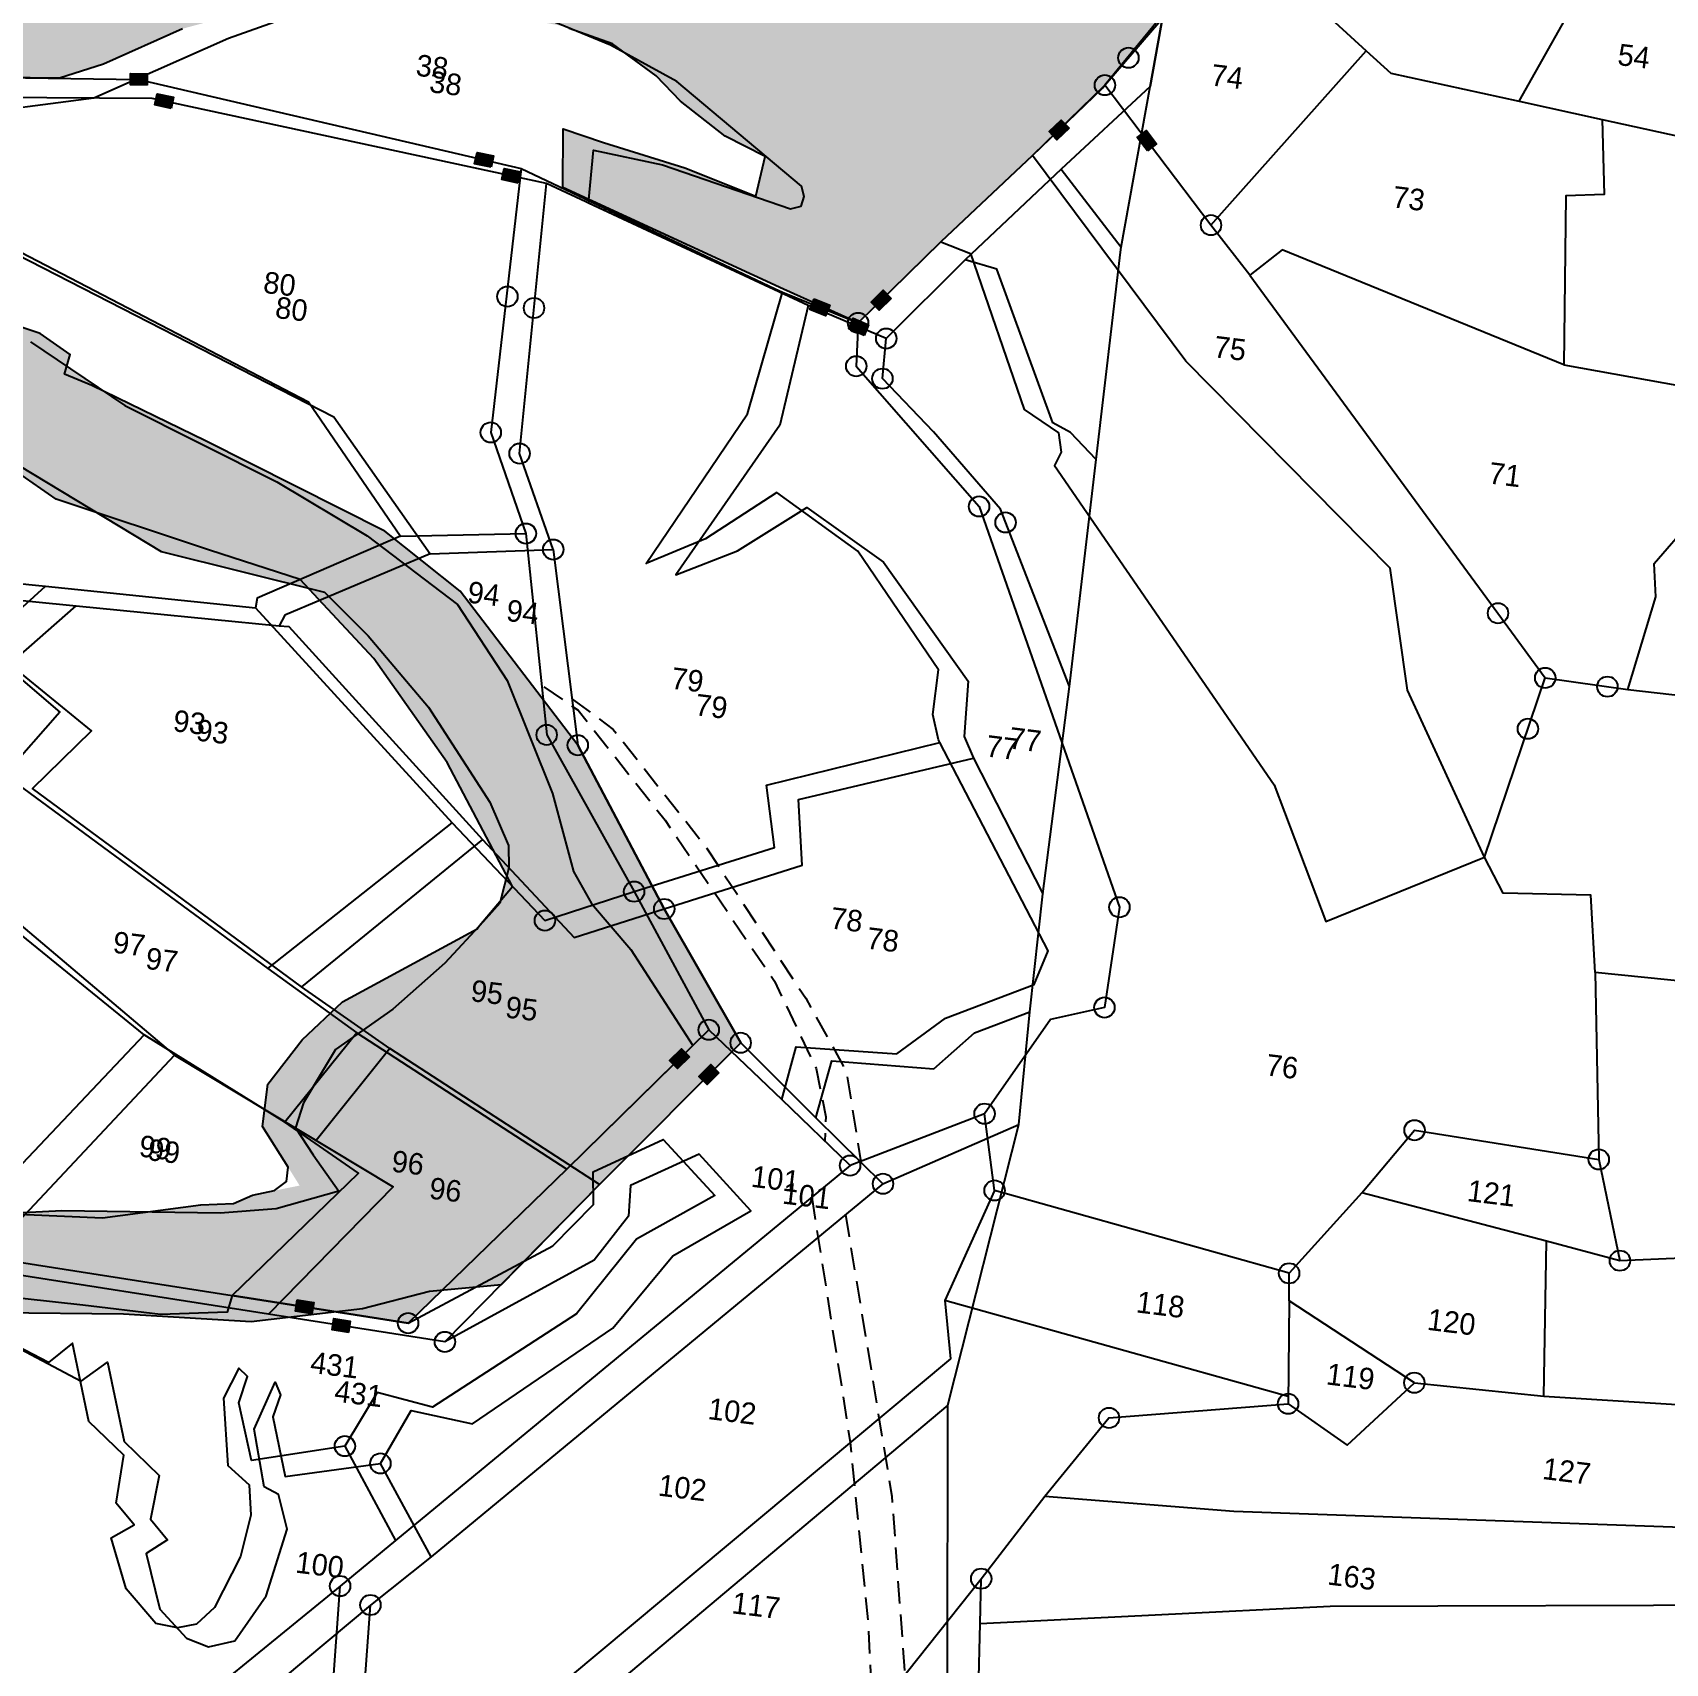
# Model space of a CAD drawing. Header units: metres. Extents: x 284220 to 286737, y 2014914 to 2019184.
# Drawn here: x 285745 to 286114.7, y 2017237.8 to 2017607 of the extents above; entities that cross this region are included whole.
import ezdxf
from ezdxf.enums import TextEntityAlignment as Align

# ---------------------------------------------------------------- set-up
doc = ezdxf.new("R2010")
doc.units = ezdxf.units.M
doc.header["$MEASUREMENT"] = 0
doc.linetypes.add('DASHED', pattern=[0.75, 0.5, -0.25])
for name, color, linetype in [('LINE_FOOTPATH', 1, 'DASHED'), ('OFF', 1, 'Continuous'), ('POLY_HATCH', 12, 'Continuous'), ('POLY_PARCEL', 6, 'Continuous'), ('SYM_STONE', 1, 'Continuous'), ('TEXT_PARCEL', 7, 'Continuous')]:
    doc.layers.add(name, color=color, linetype=linetype)
doc.styles.add('TEXT_MAP', font='', dxfattribs={"height": 2.5})
doc.styles.get('TEXT_MAP').set_extended_font_data('Kruti Dev 050')
pattern_1 = [(356.61364, (285447.549, 2016812.835), (3.52002, 3.126719), [3.329182, -3.329182]), (86.61364, (285450.8724, 2016812.6385), (-3.126719, 3.52002), [3.329182, -3.329182])]

# ---------------------------------------------------------------- blocks, each defined once
blk = doc.blocks.new('STONE')
blk.add_circle((0, 0), 0.851)
blk = doc.blocks.new('STONESQUAREFILLED')
blk.add_hatch(color=256).paths.add_polyline_path([(0.7, -0.48), (0.7, 0.48), (-0.7, 0.48), (-0.7, -0.48)])
blk.add_lwpolyline([(-0.7, 0.48), (0.7, 0.48), (0.7, -0.48), (-0.7, -0.48)], close=True)
blk = doc.blocks.new('4423')
at = {"layer": 'POLY_HATCH'}
h = blk.add_hatch(dxfattribs=at)
h.set_pattern_fill('ZIGZAG', color=256, scale=26.633459, angle=-3.3864, style=0)
h.set_pattern_definition(pattern_1)
h.paths.add_polyline_path([(285927.12, 2017789.74), (285925.88, 2017821.27), (285924.61, 2017857.68), (285893.3, 2017926.26), (285813.6, 2017954.8), (285822.62, 2017975.08), (285773.9, 2017997.97), (285727.61, 2018020.82), (285729.87, 2018063.45), (285717.29, 2018101.3), (285692.51, 2018124.41), (285642.21, 2018157.63), (285627.84, 2018151.89), (285597.42, 2018179.97), (285575.85, 2018188.54), (285570.43, 2018100.72), (285589.46, 2018102.71), (285617.24, 2018108.85), (285636.67, 2018114.72), (285647.83, 2018105.27), (285647.92, 2018090.22), (285666.32, 2018071.46), (285706.42, 2017980.51), (285718.12, 2017975.08), (285724.87, 2017973.43), (285741.16, 2017964.38), (285760.04, 2017946.45), (285785.8, 2017923.75), (285814.66, 2017906.16), (285824.21, 2017899.06), (285837.3, 2017893.93), (285848.22, 2017895.55), (285876.58, 2017869.65), (285863.15, 2017815.02), (285839.39, 2017811.23), (285848.01, 2017798.45), (285859.65, 2017784.68), (285865.12, 2017776.4), (285860.83, 2017774.76), (285863.73, 2017735), (285874.01, 2017735.53), (285879.5, 2017735.81), (285885.4, 2017729.43), (285893.19, 2017719.01), (285900.98, 2017708.58), (285908.89, 2017694.73), (285926.32, 2017686.37), (285926.74, 2017684.46), (285927.89, 2017684.5), (285927.13, 2017682.63), (285929.37, 2017672.34), (285933.1, 2017641.58), (285933.16, 2017630.49), (285933.32, 2017624.06), (285926.27, 2017614.09), (285910.46, 2017600.52), (285893.65, 2017596.72), (285879.28, 2017599.12), (285866.75, 2017603.29), (285846.67, 2017611.32), (285831.97, 2017615.62), (285820.27, 2017616.01), (285797.13, 2017619.87), (285782.41, 2017623.86), (285779, 2017624.06), (285768.84, 2017617.55), (285747.5, 2017612.85), (285729.32, 2017605.83), (285717.16, 2017600.32), (285712.32, 2017592.2), (285705.12, 2017581.11), (285698.56, 2017570.29), (285700.04, 2017563.66), (285703.77, 2017536), (285704.27, 2017536.16), (285713.04, 2017540.68), (285716.12, 2017544.91), (285735.78, 2017545.88), (285745.35, 2017549.67), (285762.39, 2017558.62), (285781.15, 2017564.99), (285794.97, 2017566.97), (285805.89, 2017567.26), (285823.5, 2017567.47), (285846.42, 2017564.67), (285858.19, 2017561.36), (285868.4, 2017554.84), (285874.13, 2017549.57), (285884.61, 2017542.41), (285893.72, 2017538.44), (285892.25, 2017529.5), (285876.06, 2017534.82), (285848.44, 2017541.59), (285849.22, 2017528.69), (285899.68, 2017509.21), (285916.76, 2017502.8), (285933.98, 2017521.97), (285953.19, 2017542.5), (285968.27, 2017559.15), (285995.52, 2017597.03), (285992, 2017640.43), (285991.23, 2017668.81), (285990.74, 2017686.76), (285969.39, 2017740.29), (285955.27, 2017777.38)])
h = blk.add_hatch(dxfattribs=at)
h.set_pattern_fill('ZIGZAG', color=256, scale=26.633459, angle=-3.3864, style=0)
h.set_pattern_definition(pattern_1)
h.paths.add_polyline_path([(285811.78, 2017344.6), (285803.3, 2017335.58), (285796.33, 2017325.27), (285795.77, 2017315.77), (285804.82, 2017303.15), (285794.46, 2017300.36), (285790.36, 2017298.22), (285783.17, 2017297.46), (285761.46, 2017293.18), (285736, 2017292.71), (285720.05, 2017291.66), (285731.76, 2017274.69), (285758.31, 2017273.52), (285775.73, 2017272.49), (285790.52, 2017273.99), (285791.39, 2017277.78), (285830.88, 2017274.1), (285863.98, 2017310.55), (285890.27, 2017339.88), (285875.09, 2017360.31), (285862.37, 2017373.47), (285855.49, 2017393.85), (285843.83, 2017418.36), (285831.68, 2017434.57), (285810.65, 2017448.52), (285789.83, 2017459.28), (285754.95, 2017474.05), (285733.06, 2017486.86), (285719.88, 2017492.4), (285704.61, 2017496.09), (285684.62, 2017494.09), (285664.64, 2017485.35), (285639.64, 2017465.78), (285629.35, 2017452.89), (285618.51, 2017430.9), (285631.04, 2017420.69), (285643.11, 2017437.67), (285662.07, 2017454.99), (285683.87, 2017467.59), (285708.29, 2017473.96), (285724.86, 2017461.99), (285740.97, 2017452.3), (285775.79, 2017443.1), (285796.4, 2017437.91), (285813.84, 2017421.39), (285831.6, 2017399.29), (285847.93, 2017372.64), (285841.11, 2017363.52), (285840.66, 2017362.75)])
h = blk.add_hatch(dxfattribs=at)
h.set_pattern_fill('ZIGZAG', color=256, scale=26.633459, angle=-3.3864, style=0)
h.set_pattern_definition([(356.61364, (284345.1716, 2016820.4153), (3.52002, 3.126719), [3.329182, -3.329182]), (86.61364, (284348.495, 2016820.2186), (-3.126719, 3.52002), [3.329182, -3.329182])])
h.paths.add_polyline_path([(285823.08, 2017343.71), (285810.89, 2017333.89), (285804.54, 2017321.61), (285803.07, 2017315.89), (285807.38, 2017310.2), (285813.6, 2017302.45), (285799.96, 2017297.64), (285787.55, 2017295.91), (285752.29, 2017294.14), (285727.87, 2017291.36), (285729.93, 2017284.57), (285739.3, 2017270.66), (285767.51, 2017272.15), (285795.99, 2017272.23), (285820.52, 2017276.75), (285835.21, 2017281.5), (285851.09, 2017284.04), (285871.5, 2017307.61), (285900.85, 2017341.14), (285881.96, 2017369.79), (285860.43, 2017404.97), (285832.09, 2017437.53), (285814.53, 2017449.81), (285773.38, 2017467.35), (285747.3, 2017478.03), (285741.09, 2017480.15), (285742.06, 2017484.66), (285735.08, 2017488.89), (285722.96, 2017492.07), (285705.57, 2017493.97), (285689.2, 2017491.96), (285676.46, 2017484.63), (285657.64, 2017469.58), (285648.76, 2017462.02), (285634.25, 2017448.48), (285628.31, 2017437.23), (285624.05, 2017427.29), (285639.01, 2017415.63), (285643.32, 2017422.29), (285657.28, 2017444.3), (285667.71, 2017454.23), (285683.37, 2017463.49), (285697.94, 2017466.14), (285714.41, 2017465.17), (285732.34, 2017459.19), (285765.08, 2017442.14), (285801.94, 2017435.39), (285812.31, 2017426.35), (285826.72, 2017411.3), (285847.99, 2017382.6), (285845.25, 2017368.5), (285833.92, 2017354.66)])
at = {"layer": 'LINE_FOOTPATH', "ltscale": 10, "flags": 128}
for points in [[(285852.04, 2017417.45), (285860.01, 2017412.75), (285880.91, 2017389.53), (285907.53, 2017355.28), (285917.99, 2017336.45), (285920.83, 2017325.87), (285920.94, 2017320.46)], [(285858.48, 2017415.19), (285868.1, 2017408.96), (285890.1, 2017384.48), (285914.68, 2017351.95), (285924.72, 2017336.33), (285929.24, 2017316.34)], [(285918.84, 2017307.81), (285930.87, 2017253.81), (285937.39, 2017213.92), (285939.72, 2017193.57)], [(285926.59, 2017304.42), (285940.87, 2017242.48), (285946.39, 2017202.16), (285948.3, 2017191.51)]]:
    blk.add_lwpolyline(points, dxfattribs=at)
at = {"layer": 'OFF'}
for points in [[(285978.35, 2017559.45), (285981.86, 2017590.01)], [(285974.2, 2017523.34), (285978.35, 2017559.45)], [(285971.64, 2017475.78), (285974.08, 2017522.24), (285974.2, 2017523.34)], [(285968.9, 2017424.96), (285971.64, 2017475.78)], [(285965.92, 2017378.54), (285968.9, 2017424.96)], [(285964.71, 2017352.09), (285965.92, 2017378.54)], [(285963.84, 2017326.87), (285964.71, 2017352.09)], [(285952.06, 2017263.49), (285963.84, 2017326.87)], [(285955.85, 2017202.45), (285952.06, 2017263.49)]]:
    blk.add_lwpolyline(points, dxfattribs=at)
at = {"layer": 'POLY_HATCH'}
for points in [[(285995.52, 2017597.03), (285968.27, 2017559.15), (285953.19, 2017542.5), (285933.98, 2017521.97), (285916.76, 2017502.8), (285899.68, 2017509.21), (285849.22, 2017528.69), (285848.43, 2017541.75), (285857.63, 2017539.33), (285876.06, 2017534.82), (285892.25, 2017529.5), (285893.72, 2017538.44), (285884.61, 2017542.41), (285874.13, 2017549.57), (285868.4, 2017554.84), (285858.19, 2017561.36), (285848.39, 2017564.12)], [(285762.39, 2017558.62), (285745.35, 2017549.67), (285735.78, 2017545.88), (285716.12, 2017544.91), (285713.04, 2017540.68), (285704.27, 2017536.16), (285684.89, 2017529.83), (285664.91, 2017523.86), (285645.56, 2017523.13), (285626.89, 2017523.62), (285616.89, 2017528.25), (285611.48, 2017531.69), (285603.23, 2017534.36), (285585.28, 2017536.35), (285571.05, 2017538.13), (285558.38, 2017539.81), (285550.95, 2017540.56), (285542.05, 2017542.33), (285543.17, 2017558.48)], [(285981.86, 2017590.01), (285978.35, 2017559.45), (285959.72, 2017539.84), (285939.65, 2017518.34), (285923.25, 2017499.73), (285905.4, 2017505.99), (285855.16, 2017525.62), (285855.47, 2017537.44), (285871.03, 2017535.17), (285900.15, 2017527.18), (285902.43, 2017527.94), (285903.01, 2017530.14), (285902.25, 2017532.43), (285873.03, 2017553.88), (285857.76, 2017561.05), (285838.42, 2017567.58)], [(285793.02, 2017565.78), (285772.78, 2017557.12), (285751.96, 2017546.25), (285743.67, 2017541.94), (285713.24, 2017536), (285699.78, 2017528.28), (285672.63, 2017521.32), (285655.04, 2017519.67), (285635.8, 2017520.36), (285609.1, 2017531.35), (285587.26, 2017533.54), (285546.7, 2017537.74), (285507.94, 2017541.82)], [(285733.06, 2017486.86), (285754.95, 2017474.05), (285789.83, 2017459.28), (285810.65, 2017448.52), (285831.68, 2017434.57), (285843.83, 2017418.36), (285855.49, 2017393.85), (285861.24, 2017376.83), (285865.73, 2017370), (285875.09, 2017360.31), (285890.27, 2017339.88), (285863.98, 2017310.55), (285830.88, 2017274.1), (285791.39, 2017277.78), (285790.52, 2017273.99), (285775.73, 2017272.49), (285758.31, 2017273.52), (285731.76, 2017274.69)], [(285736, 2017292.71), (285761.46, 2017293.18), (285783.17, 2017297.46), (285790.36, 2017298.22), (285794.46, 2017300.36), (285799.31, 2017301.67), (285801.82, 2017303.9), (285802.01, 2017307.06), (285795.77, 2017315.77), (285796.33, 2017325.27), (285803.3, 2017335.58), (285811.78, 2017344.6), (285840.66, 2017362.75), (285841.11, 2017363.52), (285847.93, 2017372.64), (285831.6, 2017399.29), (285813.84, 2017421.39), (285796.4, 2017437.91), (285775.79, 2017443.1), (285740.97, 2017452.3), (285724.86, 2017461.99)], [(285732.34, 2017459.19), (285765.08, 2017442.14), (285801.94, 2017435.39), (285812.31, 2017426.35), (285826.72, 2017411.3), (285841.7, 2017391.09), (285846.42, 2017381.68), (285846.85, 2017376.76), (285845.3, 2017368.74), (285841.88, 2017364.38), (285833.92, 2017354.66), (285823.08, 2017343.71), (285810.89, 2017333.89), (285804.54, 2017321.61), (285803.07, 2017315.89), (285807.38, 2017310.2), (285813.6, 2017302.45), (285799.96, 2017297.64), (285787.55, 2017295.91), (285752.29, 2017294.14), (285727.87, 2017291.36)], [(285739.3, 2017270.66), (285767.51, 2017272.15), (285795.99, 2017272.23), (285820.52, 2017276.75), (285835.21, 2017281.5), (285851.09, 2017284.04), (285871.5, 2017307.61), (285900.85, 2017341.14), (285881.96, 2017369.79), (285860.43, 2017404.97), (285832.09, 2017437.53), (285814.53, 2017449.81), (285773.38, 2017467.35), (285747.3, 2017478.03), (285741.09, 2017480.15), (285742.06, 2017484.66), (285735.08, 2017488.89), (285722.96, 2017492.07)]]:
    blk.add_lwpolyline(points, dxfattribs=at)
at = {"layer": 'POLY_PARCEL'}
for points in [[(285994.59, 2017595.73), (286025.88, 2017570.48)], [(285968.27, 2017559.15), (285994.31, 2017593.65)], [(286060.55, 2017561.41), (286074.06, 2017589.47)], [(285993.83, 2017529.53), (286025.88, 2017570.48)], [(286025.88, 2017570.48), (286031.64, 2017565.83), (286060.55, 2017561.41)], [(286063.54, 2017392.91), (286044.1, 2017428.97), (286038.55, 2017455.8), (285990.13, 2017498.91), (285953.19, 2017542.5), (285967.84, 2017558.54), (285968.27, 2017559.15)], [(285978.35, 2017559.45), (285959.72, 2017539.84), (285974.2, 2017523.34)], [(285993.83, 2017529.53), (285968.27, 2017559.15)], [(286060.55, 2017561.41), (286079.28, 2017558.56)], [(286079.28, 2017558.56), (286080.78, 2017541.9), (286072.33, 2017541.07), (286074.27, 2017503.51)], [(286079.28, 2017558.56), (286101.61, 2017555.15)], [(285692.76, 2017543.76), (285753.42, 2017546.76), (285839.68, 2017532.37)], [(285845.49, 2017529.4), (285756.68, 2017542.7), (285698.02, 2017539.31)], [(285839.68, 2017532.37), (285836.66, 2017473.27), (285845.89, 2017451.29)], [(285839.68, 2017532.37), (285897.87, 2017509.21), (285899.49, 2017508.6)], [(285852.21, 2017448.11), (285843.37, 2017468.97), (285845.49, 2017529.4)], [(285905.4, 2017505.99), (285845.49, 2017529.4)], [(286003.19, 2017518.99), (285993.83, 2017529.53)], [(285916.76, 2017502.8), (285933.98, 2017521.97), (285940.74, 2017519.8), (285954.94, 2017485.89), (285962.88, 2017481.21), (285963.74, 2017476.94), (285962.45, 2017473.91), (286015.83, 2017406.01), (286029.18, 2017376.38), (286063.54, 2017392.91)], [(286074.27, 2017503.51), (286009.99, 2017525.02), (286003.19, 2017518.99)], [(285971.64, 2017475.78), (285965.54, 2017481.44), (285961.5, 2017483.38), (285946.88, 2017516.69), (285939.65, 2017518.34), (285923.25, 2017499.73)], [(286003.19, 2017518.99), (286063.12, 2017447.32), (286074.53, 2017433.61)], [(285715.63, 2017517.25), (285718.31, 2017513.55), (285720.18, 2017510.84), (285795.74, 2017477.45), (285818.07, 2017448.95)], [(285721.36, 2017513.58), (285724.61, 2017510.01), (285725.69, 2017507.48), (285801.55, 2017474.53), (285824.91, 2017445.41)], [(285940.9, 2017410.68), (285940.56, 2017411.24), (285938.92, 2017416.85), (285939.52, 2017426.86), (285919.92, 2017452.05), (285901.12, 2017463.99), (285885.86, 2017452.68), (285873.07, 2017446.35), (285893.45, 2017480.99), (285899.49, 2017508.6)], [(285899.49, 2017508.6), (285916.76, 2017502.8)], [(285905.4, 2017505.99), (285900.8, 2017478.97), (285879.83, 2017444.25), (285893.15, 2017450.45), (285907.97, 2017461.08), (285925.81, 2017449.95), (285946.31, 2017424.7), (285946.2, 2017412.38)], [(285923.25, 2017499.73), (285905.4, 2017505.99)], [(285916.76, 2017502.8), (285916.97, 2017493.14), (285946.25, 2017463.71), (285983.14, 2017376.62), (285981.22, 2017354.12), (285969.39, 2017350.68), (285956.08, 2017328.82)], [(286074.27, 2017503.51), (286111.73, 2017499.17)], [(285968.9, 2017424.96), (285951.06, 2017463.39), (285935.08, 2017479.63), (285922.96, 2017490.76), (285923.25, 2017499.73)], [(286093.08, 2017432.21), (286098.01, 2017453.19), (286097.11, 2017460.57), (286112.35, 2017480.62)], [(285818.07, 2017448.95), (285845.89, 2017451.29)], [(285845.89, 2017451.29), (285853.37, 2017406.81), (285875.03, 2017373.22)], [(285818.07, 2017448.95), (285787.04, 2017433.14), (285786.86, 2017430.96)], [(285824.91, 2017445.41), (285793.48, 2017429.72), (285792.38, 2017427.31)], [(285824.91, 2017445.41), (285852.21, 2017448.11)], [(285852.21, 2017448.11), (285860.43, 2017404.97), (285881.96, 2017369.79)], [(285673.29, 2017435.24), (285739.86, 2017432.76)], [(285679.26, 2017431.2), (285746.98, 2017428.87)], [(285726.29, 2017418.85), (285739.86, 2017432.76)], [(285739.86, 2017432.76), (285786.86, 2017430.96)], [(285786.86, 2017430.96), (285833.57, 2017385.94)], [(286063.54, 2017392.91), (286074.53, 2017433.61)], [(286074.53, 2017433.61), (286093.08, 2017432.21)], [(286093.08, 2017432.21), (286181.67, 2017427.81)], [(285733.01, 2017414.97), (285746.98, 2017428.87)], [(285746.98, 2017428.87), (285792.38, 2017427.31)], [(285792.38, 2017427.31), (285794.48, 2017427.24), (285840.6, 2017382.65)], [(285726.29, 2017418.85), (285744.84, 2017405), (285733.46, 2017390.28), (285794.71, 2017350.97)], [(285802.4, 2017347.38), (285739.82, 2017387.66), (285752.14, 2017401.31), (285733.01, 2017414.97)], [(285875.03, 2017373.22), (285905.64, 2017385.02), (285902.91, 2017398.78), (285940.9, 2017410.68)], [(285910.77, 2017329.14), (285913.24, 2017340.99), (285935.7, 2017340.86), (285946.07, 2017349.5), (285965.3, 2017358.21), (285967.93, 2017365.93), (285940.9, 2017410.68)], [(285946.2, 2017412.38), (285948.58, 2017407.71)], [(285881.96, 2017369.79), (285912, 2017381.49), (285910.26, 2017396.03), (285948.58, 2017407.71)], [(285948.58, 2017407.71), (285965.92, 2017378.54)], [(286181.19, 2017389.02), (286119.4, 2017394.94), (286117.03, 2017367.8), (286089.8, 2017368.84)], [(286089.8, 2017368.84), (286087.75, 2017385.94), (286068.24, 2017385.19), (286063.54, 2017392.91)], [(285794.71, 2017350.97), (285833.57, 2017385.94)], [(285833.57, 2017385.94), (285855.61, 2017365.53), (285875.03, 2017373.22)], [(285840.6, 2017382.65), (285802.4, 2017347.38)], [(285840.6, 2017382.65), (285862.34, 2017362.2), (285881.96, 2017369.79)], [(285875.03, 2017373.22), (285893.57, 2017343.56)], [(285881.96, 2017369.79), (285900.85, 2017341.14)], [(286089.8, 2017368.84), (286093.26, 2017327.35)], [(285768.13, 2017334.44), (285732.2, 2017360.02)], [(285739.18, 2017357.06), (285775.19, 2017330.36)], [(285794.71, 2017350.97), (285815.38, 2017337.9)], [(285918.63, 2017325.5), (285921.35, 2017338.42), (285944.15, 2017338.1), (285952.67, 2017346.63), (285964.71, 2017352.09)], [(285871.5, 2017307.61), (285822.95, 2017334.93), (285802.4, 2017347.38)], [(285893.57, 2017343.56), (285863.98, 2017310.55)], [(285893.57, 2017343.56), (285910.77, 2017329.14)], [(285871.5, 2017307.61), (285900.85, 2017341.14)], [(285900.85, 2017341.14), (285918.63, 2017325.5)], [(285815.38, 2017337.9), (285800.61, 2017317.02)], [(285815.38, 2017337.9), (285863.98, 2017310.55)], [(285768.13, 2017334.44), (285725.92, 2017283.82)], [(285800.61, 2017317.02), (285768.13, 2017334.44)], [(285822.95, 2017334.93), (285807.85, 2017313.41)], [(285733.71, 2017280.19), (285775.19, 2017330.36)], [(285775.19, 2017330.36), (285825.66, 2017304.16), (285799.75, 2017274.12)], [(285926.9, 2017315.38), (285910.77, 2017329.14)], [(286041.09, 2017316.6), (286051.88, 2017331.24), (286093.26, 2017327.35)], [(285918.63, 2017325.5), (285934.48, 2017311.82)], [(285956.08, 2017328.82), (285926.9, 2017315.38)], [(285934.48, 2017311.82), (285963.84, 2017326.87)], [(285959.38, 2017311.91), (285956.08, 2017328.82)], [(286093.26, 2017327.35), (286099.39, 2017305.14)], [(285830.88, 2017274.1), (285861.98, 2017293.33), (285870.44, 2017303.07), (285869.88, 2017310.39), (285884.95, 2017318.56), (285897.26, 2017306.8), (285880.46, 2017295.98), (285868.2, 2017278.59), (285837.49, 2017255.78), (285825.02, 2017258.29), (285818.57, 2017245.87)], [(285791.39, 2017277.78), (285817.74, 2017306.75), (285800.61, 2017317.02)], [(285826.71, 2017242.54), (285832.77, 2017254.71), (285846.63, 2017252.66), (285876.46, 2017275.88), (285888.77, 2017292.82), (285905.46, 2017303.95), (285893.21, 2017315.77), (285878.35, 2017307.82), (285878.36, 2017301.04), (285871.38, 2017290.77), (285839.34, 2017270.47)], [(285926.9, 2017315.38), (285831.18, 2017225.58)], [(286041.09, 2017316.6), (286026.03, 2017297.65)], [(286082.78, 2017308.41), (286041.09, 2017316.6)], [(285934.48, 2017311.82), (285839.33, 2017222.49)], [(285959.38, 2017311.91), (285949.87, 2017286.72)], [(286026.03, 2017297.65), (285959.38, 2017311.91)], [(285863.98, 2017310.55), (285830.88, 2017274.1)], [(285839.34, 2017270.47), (285871.5, 2017307.61)], [(286084.37, 2017273.97), (286082.78, 2017308.41)], [(286099.39, 2017305.14), (286082.78, 2017308.41)], [(286152.6, 2017310.77), (286099.39, 2017305.14)], [(286026.42, 2017291.52), (286026.03, 2017297.65)], [(286026.42, 2017291.52), (286027.64, 2017268.65)], [(286055.42, 2017275.11), (286026.42, 2017291.52)], [(285949.87, 2017286.72), (285951.97, 2017273.82), (285864.74, 2017191.09), (285875.49, 2017182.44), (285857.63, 2017155.53)], [(286027.56, 2017270.27), (285949.87, 2017286.72)], [(285725.92, 2017283.82), (285791.39, 2017277.78)], [(285799.75, 2017274.12), (285733.71, 2017280.19)], [(285791.39, 2017277.78), (285830.88, 2017274.1)], [(286027.64, 2017268.65), (286041.37, 2017260.3), (286055.42, 2017275.11)], [(286055.42, 2017275.11), (286084.37, 2017273.97)], [(285839.34, 2017270.47), (285799.75, 2017274.12)], [(286084.37, 2017273.97), (286144.88, 2017274.01)], [(285818.57, 2017245.87), (285798.01, 2017241.38), (285794.42, 2017254), (285795.96, 2017260.01), (285793.89, 2017261.71), (285790.92, 2017254.8), (285792.8, 2017239.91), (285797.87, 2017235.94), (285798.65, 2017229.19), (285796.92, 2017219.84), (285791.89, 2017208.13), (285788.11, 2017204.21), (285783.9, 2017203.08), (285779.02, 2017203.77), (285771.96, 2017211.08), (285767.89, 2017222.15), (285772.81, 2017225.41), (285768.55, 2017229.99), (285769.58, 2017240.76), (285761.32, 2017247.75), (285756.53, 2017264.88), (285751.52, 2017260.25), (285731.93, 2017268.89), (285718.26, 2017266.1)], [(285974.89, 2017244.65), (285988.03, 2017262.96), (286027.64, 2017268.65)], [(285725.62, 2017262.63), (285737.87, 2017264.63), (285743.68, 2017263.52), (285759.01, 2017256.55), (285764.59, 2017261.15), (285769.44, 2017243.81), (285777.74, 2017236.69), (285776.4, 2017226.92), (285780.5, 2017222.51), (285775.94, 2017219.18), (285779.77, 2017207.01), (285786.05, 2017200.96), (285791.07, 2017199.33), (285796.86, 2017201.07), (285803.17, 2017211.5), (285806.91, 2017226.63), (285804.51, 2017234.16), (285801.19, 2017235.68), (285798.14, 2017248.37), (285802.19, 2017259.12), (285803.55, 2017256.38), (285802.11, 2017251.35), (285805.7, 2017238.26), (285826.71, 2017242.54)], [(285952.06, 2017263.49), (285873.4, 2017188.42), (285883.37, 2017179.62), (285866.21, 2017152.34)], [(285974.89, 2017244.65), (286017.11, 2017244), (286119.01, 2017246.84), (286141.3, 2017255.44)], [(285818.57, 2017245.87), (285831.18, 2017225.58)], [(285839.33, 2017222.49), (285826.71, 2017242.54)], [(285961.9, 2017225.42), (285974.89, 2017244.65)], [(285962.28, 2017215.45), (286039.85, 2017224.22), (286135.62, 2017230.67)], [(285831.18, 2017225.58), (285819.49, 2017214.71)], [(285915.55, 2017149.86), (285916.3, 2017159.89), (285940.2, 2017194.27), (285961.9, 2017225.42)], [(285962.28, 2017215.45), (285961.9, 2017225.42)], [(285839.33, 2017222.49), (285826.51, 2017210.92)], [(285819.49, 2017214.71), (285776.47, 2017174.73), (285770.25, 2017176.08), (285768.55, 2017167.32), (285760.69, 2017161.09)], [(285819.12, 2017166.02), (285819.49, 2017214.71)], [(285963.44, 2017185.46), (285962.28, 2017215.45)], [(285826.51, 2017210.92), (285785.06, 2017171.53), (285778.14, 2017172.35), (285776, 2017164.26), (285768.35, 2017157.13), (285784.32, 2017124.31)], [(285826.11, 2017166.01), (285826.51, 2017210.92)]]:
    blk.add_lwpolyline(points, dxfattribs=at)
at = {"layer": 'SYM_STONE', "xscale": 2.663345889595632, "yscale": 2.663345889595632, "zscale": 2.663345889595632}
for name, p, rotation in [('STONE', (285973.11, 2017565.56), 356.613643166251), ('STONE', (285968.27, 2017559.15), 356.613643166251), ('STONESQUAREFILLED', (285753.42, 2017546.76), 182.82928114348), ('STONESQUAREFILLED', (285958.7, 2017548.53), 227.6051792284042), ('STONESQUAREFILLED', (285978.39, 2017547.42), 130.7842723481773), ('STONESQUAREFILLED', (285759.37, 2017542.29), 171.4851710436204), ('STONESQUAREFILLED', (285831.3, 2017533.77), 171.771192967468), ('STONESQUAREFILLED', (285837.56, 2017530.59), 171.4851710436221), ('STONE', (285993.83, 2017529.53), 356.613643166251), ('STONESQUAREFILLED', (285908.04, 2017505.73), 341.434819652283), ('STONESQUAREFILLED', (285921.58, 2017508.16), 228.0645820397111), ('STONE', (285838.43, 2017503.69), 356.613643166251), ('STONE', (285844.51, 2017501.53), 356.613643166251), ('STONE', (285916.76, 2017502.8), 356.613643166251), ('STONESQUAREFILLED', (285916.95, 2017501.94), 160.677058155731), ('STONE', (285923.25, 2017499.73), 356.613643166251), ('STONE', (285916.97, 2017493.14), 356.613643166251), ('STONE', (285922.96, 2017490.76), 356.613643166251), ('STONE', (285836.66, 2017473.27), 356.613643166251), ('STONE', (285843.37, 2017468.97), 356.613643166251), ('STONE', (285946.25, 2017463.71), 356.613643166251), ('STONE', (285952.38, 2017460.53), 356.613643166251), ('STONE', (285845.89, 2017451.29), 356.613643166251), ('STONE', (285852.21, 2017448.11), 356.613643166251), ('STONE', (286063.12, 2017447.32), 356.613643166251), ('STONE', (286074.53, 2017433.61), 356.613643166251), ('STONE', (286088.49, 2017432.56), 356.613643166251), ('STONE', (286071.41, 2017422.06), 356.613643166251), ('STONE', (285853.37, 2017406.81), 356.613643166251), ('STONE', (285860.43, 2017404.97), 356.613643166251), ('STONE', (285983.14, 2017376.62), 356.613643166251), ('STONE', (285875.03, 2017373.22), 356.613643166251), ('STONE', (285881.96, 2017369.79), 356.613643166251), ('STONE', (285855.61, 2017365.53), 356.613643166251), ('STONE', (285981.22, 2017354.12), 356.613643166251), ('STONE', (285893.57, 2017343.56), 356.613643166251), ('STONE', (285900.85, 2017341.14), 356.613643166251), ('STONESQUAREFILLED', (285887.46, 2017336.74), 228.12889030655), ('STONESQUAREFILLED', (285894.25, 2017333.6), 228.8011361084792), ('STONE', (286051.88, 2017331.24), 356.613643166251), ('STONE', (285956.08, 2017328.82), 356.613643166251), ('STONE', (286093.26, 2017327.35), 356.613643166251), ('STONE', (285926.9, 2017315.38), 356.613643166251), ('STONE', (285934.48, 2017311.82), 356.613643166251), ('STONE', (285959.38, 2017311.91), 356.613643166251), ('STONE', (286099.39, 2017305.14), 356.613643166251), ('STONE', (286026.03, 2017297.65), 356.613643166251), ('STONESQUAREFILLED', (285807.64, 2017276.27), 354.6670541110237), ('STONE', (285830.88, 2017274.1), 356.613643166251), ('STONE', (286055.42, 2017275.11), 356.613643166251), ('STONESQUAREFILLED', (285816.04, 2017272.62), 174.7375637116972), ('STONE', (285839.34, 2017270.47), 356.613643166251), ('STONE', (286027.64, 2017268.65), 356.613643166251), ('STONE', (285988.03, 2017262.96), 356.613643166251), ('STONE', (285818.57, 2017245.87), 356.613643166251), ('STONE', (285826.71, 2017242.54), 356.613643166251), ('STONE', (285961.9, 2017225.42), 356.613643166251), ('STONE', (285819.49, 2017214.71), 356.613643166251), ('STONE', (285826.51, 2017210.92), 356.613643166251)]:
    blk.add_blockref(name, p, dxfattribs=dict(at, rotation=rotation))
at = {"layer": 'TEXT_PARCEL', "style": 'TEXT_MAP'}
for s, p in [('54', (286085.46, 2017573.04)), ('74', (285995.32, 2017562.77)), ('38', (285818.47, 2017553.7)), ('38', (285821.71, 2017550.21)), ('73', (286037.43, 2017538.25)), ('80', (285787.63, 2017503.28)), ('75', (285999.81, 2017502.37)), ('80', (285790.63, 2017497.86)), ('71', (286062.72, 2017478.23)), ('94', (285837.4, 2017437.31)), ('94', (285846.3, 2017433.79)), ('79', (285883.89, 2017421.06)), ('79', (285889.59, 2017415.5)), ('77', (285954.82, 2017410.44)), ('77', (285959.8, 2017412.54)), ('93', (285773.78, 2017404.56)), ('93', (285779.03, 2017402.81)), ('78', (285922.68, 2017370)), ('78', (285931, 2017366.05)), ('97', (285763.53, 2017354.47)), ('97', (285771.03, 2017351.35)), ('95', (285843.77, 2017348.77)), ('95', (285851.68, 2017345.62)), ('76', (286021.57, 2017343.52)), ('121', (286069.89, 2017318.36)), ('99', (285772.23, 2017309.55)), ('99', (285774.2, 2017308.86)), ('96', (285828.58, 2017309.75)), ('101', (285910.5, 2017311.36)), ('101', (285917.69, 2017308.07)), ('96', (285837.33, 2017304.28)), ('118', (285997.89, 2017288.89)), ('120', (286062.83, 2017289.13)), ('119', (286041.15, 2017275.57)), ('431', (285815.14, 2017263.76)), ('431', (285820.9, 2017257.74)), ('102', (285904.2, 2017259.11)), ('127', (286090.55, 2017257.64)), ('102', (285894.21, 2017241.4)), ('163', (286044.27, 2017231.11)), ('100', (285814.68, 2017219.15)), ('117', (285912.25, 2017216.28))]:
    blk.add_text(s, height=4.794, rotation=356.6136, dxfattribs=at).set_placement(p, align=Align.MIDDLE)

msp = doc.modelspace()

# ---------------------------------------------------------------- block references
at = {"xscale": 1.016494123576622, "yscale": 1.016494123576622, "zscale": 1.016494123576622, "rotation": 356.3572002608383}
msp.add_blockref('4423', (-134411.99, -10629.35), dxfattribs=at)

doc.saveas('drawing.dxf')
